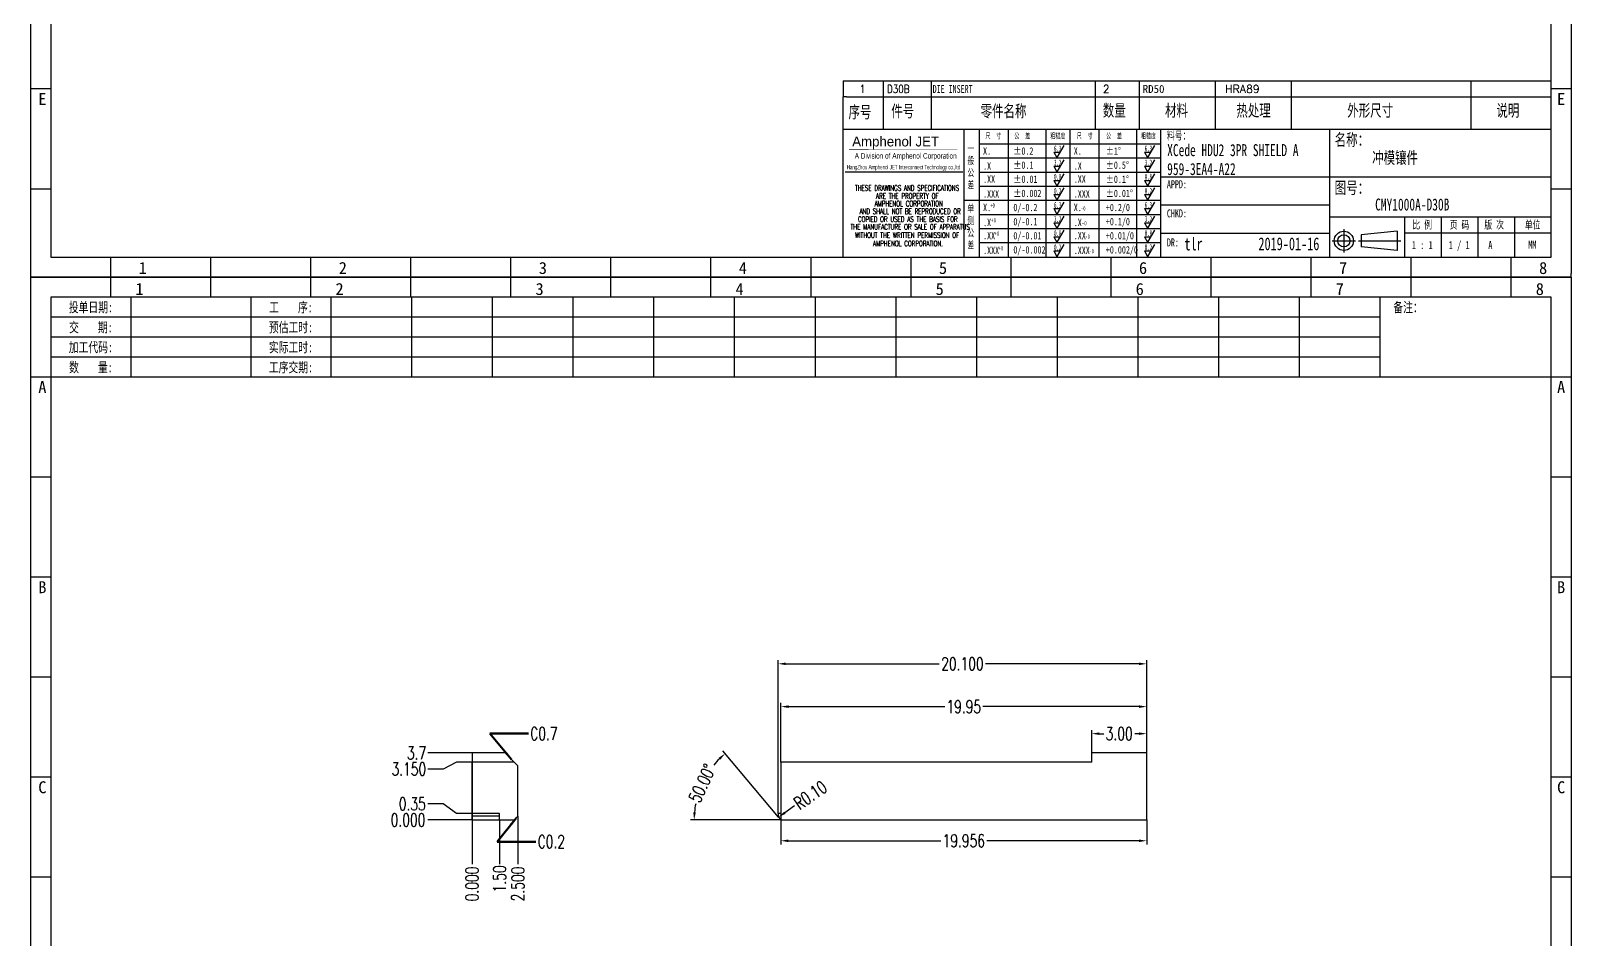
# Model space of a CAD drawing. Header units: millimetres. Extents: x -2852 to 5627, y -2271 to 1849.
# Drawn here: x -1594 to -1510, y -341.1 to -291.5 of the extents above; entities that cross this region are included whole.
import ezdxf
from ezdxf.enums import TextEntityAlignment as Align

# ---------------------------------------------------------------- set-up
doc = ezdxf.new("R2010")
doc.units = ezdxf.units.MM
doc.header["$PDSIZE"] = 3
for name, color, linetype in [('1', 7, 'Continuous'), ('41', 1, 'Continuous'), ('D03', 7, 'Continuous')]:
    doc.layers.add(name, color=color, linetype=linetype)
doc.styles.add('CH', font='仿宋_GB2312_0.ttf')
doc.styles.add('jet02', font='simplex.shx', dxfattribs={"width": 0.7})
doc.styles.add('SIMPLEX', font='SIMPLEX')
doc.styles.get("Standard").update_dxf_attribs({"font": '仿宋_GB2312_0.ttf', "width": 0.7})
doc.styles.add('TEXTSTYLE_1', font='TRIUMB.TTF')
doc.styles.add('TEXTSTYLE_2', font='TRIUM.TTF')
doc.styles.add('tk', font='', dxfattribs={"width": 0.7})
doc.styles.add('tk 2', font='仿宋_GB2312_0.ttf', dxfattribs={"width": 0.65})
doc.styles.add('tk 4', font='simplex.shx', dxfattribs={"width": 0.65, "bigfont": 'bigfont.shx'})
doc.styles.get('tk').set_extended_font_data('NSimSun')
doc.dimstyles.new('jet02', dxfattribs={"dimtxt": 3.5, "dimasz": 2.1, "dimexe": 1, "dimexo": 0, "dimgap": 0.5, "dimtad": 0, "dimtoh": 1, "dimdec": 3, "dimzin": 9, "dimdsep": 46, "dimtxsty": 'jet02', "dimcen": 0, "dimclrt": 256, "dimazin": 2, "dimtfac": 1, "dimtdec": 3, "dimtofl": 0, "dimtmove": 0, "dimatfit": 1, "dimfxl": 0, "dimarcsym": 0})

# ---------------------------------------------------------------- blocks, each defined once
blk = doc.blocks.new('A3-N')
at = {"layer": '1', "color": 1}
for p, q in [((0, 0), (0, 296.73)), ((0, 296.73), (420, 296.73)), ((21.82, 291.27), (21.82, 296.73)), ((49.09, 291.27), (49.09, 296.73)), ((76.36, 291.27), (76.36, 296.73)), ((103.64, 291.27), (103.64, 296.73)), ((103.64, 291.27), (103.64, 296.73)), ((103.64, 291.27), (103.64, 296.73)), ((130.91, 291.27), (130.91, 296.73)), ((158.18, 291.27), (158.18, 296.73)), ((185.45, 291.27), (185.45, 296.73)), ((212.73, 291.27), (212.73, 296.73)), ((240, 291.27), (240, 296.73)), ((267.27, 291.27), (267.27, 296.73)), ((294.55, 291.27), (294.55, 296.73)), ((321.82, 291.27), (321.82, 296.73)), ((349.09, 291.27), (349.09, 296.73)), ((376.36, 291.27), (376.36, 296.73)), ((403.64, 291.27), (403.64, 296.73)), ((420, 296.73), (420, 1)), ((5.45, 269.45), (0, 269.45)), ((420, 269.45), (414.55, 269.45)), ((5.45, 242.18), (0, 242.18)), ((420, 242.18), (414.55, 242.18)), ((5.45, 214.91), (0, 214.91)), ((420, 214.91), (414.55, 214.91)), ((5.45, 187.64), (0, 187.64)), ((420, 187.64), (414.55, 187.64)), ((5.45, 160.36), (0, 160.36)), ((420, 160.36), (414.55, 160.36)), ((5.45, 133.09), (0, 133.09)), ((420, 133.09), (414.55, 133.09)), ((5.45, 105.82), (0, 105.82)), ((420, 105.82), (414.55, 105.82)), ((5.45, 78.55), (0, 78.55)), ((420, 78.55), (414.55, 78.55)), ((5.45, 51.27), (0, 51.27)), ((420, 51.27), (414.55, 51.27)), ((222.45, 49.09), (221.45, 49.09)), ((221.45, 49.09), (221.45, 40.36)), ((222.45, 49.09), (414.55, 49.09)), ((232.36, 49.09), (232.36, 40.36)), ((245.45, 49.09), (245.45, 40.36)), ((290.18, 49.09), (290.18, 40.36)), ((302.18, 49.09), (302.18, 40.36)), ((322.91, 49.09), (322.91, 40.36)), ((343.64, 49.09), (343.64, 40.36)), ((392.73, 40.36), (392.73, 49.09)), ((258.55, 40.36), (258.55, 5.44)), ((266.45, 40.36), (266.45, 5.44)), ((276.78, 40.36), (276.78, 5.45)), ((291.18, 40.36), (291.18, 5.45)), ((301.51, 40.37), (301.51, 5.46)), ((308.01, 40.36), (308.01, 5.45)), ((354.09, 40.36), (354.09, 5.45)), ((308.01, 32.39), (258.55, 32.39)), ((308.01, 28.54), (258.55, 28.54)), ((414.55, 27.27), (308.01, 27.27)), ((5.45, 24), (0, 24)), ((308.01, 24.69), (258.55, 24.69)), ((420, 24), (414.55, 24)), ((308.01, 16.99), (258.55, 16.99)), ((354.09, 19.63), (308.01, 19.63)), ((308.01, 13.14), (258.55, 13.14)), ((414.55, 16.36), (354.09, 16.36)), ((374.55, 16.36), (374.55, 5.45)), ((384.55, 16.36), (384.55, 5.45)), ((394.55, 16.36), (394.55, 5.45)), ((404.55, 16.36), (404.55, 5.45)), ((308.01, 9.29), (258.55, 9.29)), ((308.01, 11.99), (354.09, 11.99)), ((372.51, 12.49), (362.69, 11.5)), ((362.69, 11.5), (362.69, 8.23)), ((372.51, 12.49), (372.51, 7.25)), ((414.55, 12), (374.55, 12)), ((21.82, 0), (21.82, 5.45)), ((49.09, 0), (49.09, 5.45)), ((76.36, 0), (76.36, 5.45)), ((103.64, 0), (103.64, 5.45)), ((130.91, 0), (130.91, 5.45)), ((158.18, 0), (158.18, 5.45)), ((185.45, 0), (185.45, 5.45)), ((212.73, 0), (212.73, 5.45)), ((240, 0), (240, 5.45)), ((267.27, 0), (267.27, 5.45)), ((294.55, 0), (294.55, 5.45)), ((321.82, 0), (321.82, 5.45)), ((349.09, 0), (349.09, 5.45)), ((372.51, 7.25), (362.69, 8.23)), ((376.36, 0), (376.36, 5.45)), ((403.64, 0), (403.64, 5.45)), ((1, 0), (0, 0)), ((420, 0), (1, 0)), ((420, 0), (420, 1))]:
    blk.add_line(p, q, dxfattribs=at)
at = {"layer": '1'}
for p, q in [((414.55, 278.18), (414.55, 284.73)), ((221.45, 40.36), (221.45, 5.45)), ((221.45, 40.36), (414.55, 40.36)), ((221.45, 40.36), (414.55, 40.36)), ((254.41, 40.36), (254.41, 5.45)), ((283.28, 40.36), (283.28, 5.45)), ((308.01, 36.24), (258.55, 36.24)), ((222.08, 28.67), (254.12, 28.67)), ((308.01, 20.84), (254.41, 20.84))]:
    blk.add_line(p, q, dxfattribs=at)
at = {"layer": '1', "color": 1, "ltscale": 0.05}
for p, q in [((278.93, 34.04), (279.79, 32.56)), ((278.93, 34.04), (280.65, 34.04)), ((281.68, 35.84), (279.79, 32.56)), ((303.66, 34.05), (304.52, 32.56)), ((303.66, 34.05), (305.38, 34.05)), ((306.41, 35.84), (304.52, 32.56)), ((278.93, 30.19), (279.79, 28.71)), ((278.93, 30.19), (280.65, 30.19)), ((281.68, 31.99), (279.79, 28.71)), ((303.66, 30.2), (305.38, 30.2)), ((303.66, 30.2), (304.52, 28.71)), ((306.41, 31.99), (304.52, 28.71)), ((278.93, 26.34), (279.79, 24.86)), ((278.93, 26.34), (280.65, 26.34)), ((281.68, 28.14), (279.79, 24.86)), ((303.66, 26.35), (304.52, 24.86)), ((303.66, 26.35), (305.38, 26.35)), ((306.41, 28.14), (304.52, 24.86)), ((278.93, 22.49), (280.65, 22.49)), ((278.93, 22.49), (279.79, 21.01)), ((281.68, 24.29), (279.79, 21.01)), ((303.66, 22.5), (305.38, 22.5)), ((303.66, 22.5), (304.52, 21.01)), ((306.41, 24.29), (304.52, 21.01)), ((278.93, 18.66), (279.79, 17.17)), ((278.93, 18.66), (280.65, 18.66)), ((281.68, 20.45), (279.79, 17.17)), ((303.66, 18.66), (304.52, 17.18)), ((303.66, 18.66), (305.38, 18.66)), ((306.41, 20.46), (304.52, 17.18)), ((278.93, 14.81), (280.65, 14.81)), ((278.93, 14.81), (279.79, 13.32)), ((281.68, 16.6), (279.79, 13.32)), ((281.68, 12.75), (279.79, 9.47)), ((303.66, 14.81), (305.38, 14.81)), ((303.66, 14.81), (304.52, 13.33)), ((306.41, 16.61), (304.52, 13.33)), ((306.41, 12.76), (304.52, 9.48)), ((278.93, 10.96), (279.79, 9.47)), ((278.93, 10.96), (280.65, 10.96)), ((281.68, 8.9), (279.79, 5.62)), ((303.66, 10.96), (304.52, 9.48)), ((303.66, 10.96), (305.38, 10.96)), ((306.41, 8.91), (304.52, 5.63)), ((278.93, 7.11), (279.79, 5.62)), ((278.93, 7.11), (280.65, 7.11)), ((303.66, 7.11), (305.38, 7.11)), ((303.66, 7.11), (304.52, 5.63))]:
    blk.add_line(p, q, dxfattribs=at)
at = {"layer": '1', "color": 1, "ltscale": 0.1}
for p, q in [((358.01, 13.02), (358.01, 6.71)), ((354.86, 9.87), (361.17, 9.87)), ((362.03, 9.87), (373.54, 9.87))]:
    blk.add_line(p, q, dxfattribs=at)
at = {"layer": '1'}
blk.add_lwpolyline([(221.45, 5.45), (414.55, 5.45), (414.55, 291.27), (5.45, 291.27), (5.45, 5.45), (414.55, 5.45)], dxfattribs=at)
at = {"layer": '1', "color": 7, "linetype": 'Continuous', "const_width": 0.123}
blk.add_lwpolyline([(223.11, 34.74), (252.6, 34.76)], dxfattribs=at)
at = {"layer": '1', "color": 1}
for radius in [2.62, 1.64]:
    blk.add_circle((358.01, 9.87), radius, dxfattribs=at)
at = {"layer": '41'}
for p, q in [((27.27, 291.27), (27.27, 269.45)), ((60, 291.27), (60, 269.45)), ((81.82, 291.27), (81.82, 269.45)), ((103.82, 291.27), (103.82, 269.45)), ((125.82, 291.27), (125.82, 269.45)), ((147.82, 291.27), (147.82, 269.45)), ((169.82, 291.27), (169.82, 269.45)), ((191.82, 291.27), (191.82, 269.45)), ((213.82, 291.27), (213.82, 269.45)), ((235.82, 291.27), (235.82, 269.45)), ((257.82, 291.27), (257.82, 269.45)), ((279.82, 291.27), (279.82, 269.45)), ((301.82, 291.27), (301.82, 269.45)), ((323.82, 291.27), (323.82, 269.45)), ((345.82, 291.27), (345.82, 269.45)), ((367.82, 291.27), (367.82, 269.45)), ((367.82, 285.82), (5.45, 285.82)), ((367.82, 280.36), (5.45, 280.36)), ((367.82, 274.91), (5.45, 274.91)), ((414.55, 269.45), (5.45, 269.45))]:
    blk.add_line(p, q, dxfattribs=at)
at = {"layer": '1', "color": 1}
for s, p in [('1', (29.64, 295.11)), ('2', (84.18, 295.11)), ('3', (138.73, 295.11)), ('4', (193.27, 295.11)), ('5', (247.82, 295.11)), ('6', (302.36, 295.11)), ('7', (356.91, 295.11)), ('8', (411.45, 295.11)), ('1', (30.53, 4.11)), ('2', (85.08, 4.11)), ('3', (139.62, 4.11)), ('4', (194.17, 4.11)), ('5', (248.72, 4.11)), ('6', (303.26, 4.11)), ('7', (357.81, 4.11)), ('8', (412.35, 4.11))]:
    blk.add_text(s, height=3.27, dxfattribs=at).set_placement(p, align=Align.TOP_CENTER)
at = {"layer": '1', "style": 'tk', "width": 0.7}
for s, p in [('投单日期:', (16.36, 288.55)), ('工    序:', (70.91, 288.55)), ('备注：', (375.51, 288.55)), ('交    期:', (16.36, 283.09)), ('预估工时:', (70.91, 283.09)), ('加工代码:', (16.36, 277.64)), ('实际工时:', (70.91, 277.64)), ('数    量:', (16.36, 272.18)), ('工序交期:', (70.91, 272.18))]:
    blk.add_text(s, height=2.727, dxfattribs=at).set_placement(p, align=Align.MIDDLE)
at = {"layer": '1', "color": 1}
for s, p in [('A', (2.04, 268.36)), ('B', (2.04, 213.82)), ('C', (2.04, 159.27)), ('D', (2.04, 104.73)), ('E', (2.04, 50.18))]:
    blk.add_text(s, height=3.27, dxfattribs=at).set_placement(p, align=Align.TOP_LEFT)
for s, p in [('A', (418.37, 268.36)), ('B', (418.37, 213.82)), ('C', (418.37, 159.27)), ('D', (418.37, 104.73)), ('E', (418.37, 50.18))]:
    blk.add_text(s, height=3.27, dxfattribs=at).set_placement(p, align=Align.TOP_RIGHT)
at = {"layer": '1', "color": 1, "style": 'tk 2', "width": 0.7}
for s, height, p in [('序号', 3.273, (222.96, 43.34)), ('件号', 3.273, (234.62, 43.61)), ('零件名称', 3.273, (258.97, 43.61)), ('数量', 3.273, (292.3, 43.78)), ('材料', 3.273, (309.27, 43.78)), ('热处理', 3.273, (328.71, 43.78)), ('外形尺寸', 3.273, (358.94, 43.78)), ('说明', 3.273, (399.61, 43.78)), ('料号：', 2.182, (309.77, 37.46)), ('名称：', 3.273, (355.52, 35.79)), ('图号：', 3.273, (355.52, 22.7)), ('比 例', 2.182, (376.69, 13.18)), ('页 码', 2.182, (386.85, 13.18)), ('版 次', 2.182, (396.31, 13.18)), ('单位', 2.182, (407.35, 13.18))]:
    blk.add_text(s, height=height, dxfattribs=at).set_placement(p)
at = {"layer": '1', "color": 7, "linetype": 'Continuous', "style": 'TEXTSTYLE_1'}
blk.add_text('Amphenol JET', height=2.7, dxfattribs=at).set_placement((223.96, 35.61))
at = {"layer": '1', "color": 7, "linetype": 'Continuous'}
for s, height, style, width, p in [('A Division of Amphenol Corporation', 1.5, 'TEXTSTYLE_2', 0.7, (224.64, 32.29)), ('HangZhou Amphenol JET Interconnect Technology co.,ltd ', 1.2, 'TEXTSTYLE_2', 0.6, (222.47, 29.36)), ('THESE DRAWINGS AND SPECIFICATIONS', 1.5, 'tk 4', 0.6, (224.73, 23.52)), ('ARE THE PROPERTY OF', 1.5, 'tk 4', 0.6, (230.45, 21.35)), ('AND SHALL NOT BE REPRODUCED OR', 1.5, 'tk 4', 0.6, (225.95, 17.17)), ('AMPHENOL CORPORATION', 1.5, 'tk 4', 0.6, (230.04, 19.27)), ('THE MANUFACTURE OR SALE OF APPARATUS', 1.5, 'tk 4', 0.6, (223.5, 12.92)), ('COPIED OR USED AS THE BASIS FOR', 1.5, 'tk 4', 0.6, (225.54, 15.02)), ('WITHOUT THE WRITTEN PERMISSION OF', 1.5, 'tk 4', 0.6, (224.73, 10.67)), ('AMPHENOL CORPORATION.', 1.5, 'tk 4', 0.6, (229.63, 8.4))]:
    blk.add_text(s, height=height, dxfattribs=dict(at, style=style, width=width)).set_placement(p)
at = {"layer": '1', "color": 1, "style": 'tk 2', "width": 0.7}
for s, p in [('X.', (259.64, 34.37)), ('%%P0.2', (267.9, 34.37)), ('X.', (284.37, 34.37)), ('%%P1%%D', (293.12, 34.37)), ('.X', (259.64, 30.28)), ('%%P0.1', (267.9, 30.52)), ('.X', (284.37, 30.28)), ('%%P0.5%%D', (293.12, 30.52)), ('.XX', (259.64, 26.71)), ('%%P0.01', (267.9, 26.67)), ('.XX', (284.37, 26.71)), ('%%P0.1%%D', (293.12, 26.67)), ('.XXX', (259.64, 22.68)), ('%%P0.002', (267.9, 22.82)), ('.XXX', (284.37, 22.68)), ('%%P0.01%%D', (293.12, 22.82)), ('X.', (259.64, 18.97)), ('0/-0.2', (267.9, 18.97)), ('X.', (284.37, 18.97)), ('+0.2/0', (293.12, 18.97)), ('.X', (259.64, 14.88)), ('0/-0.1', (267.9, 15.12)), ('.X', (284.37, 14.88)), ('+0.1/0', (293.12, 15.12)), ('.XX', (259.64, 11.31)), ('0/-0.01', (267.9, 11.27)), ('0/-0.002', (267.9, 7.42)), ('.XX', (284.37, 11.31)), ('+0.01/0', (293.12, 11.27)), ('+0.002/0', (293.12, 7.42)), ('.XXX', (259.64, 7.28)), ('.XXX', (284.37, 7.28))]:
    blk.add_text(s, height=2, dxfattribs=at).set_placement(p, align=Align.MIDDLE_LEFT)
at = {"layer": '1', "color": 1, "ltscale": 0.05, "style": 'tk 2', "width": 0.5}
for s, p in [('6.3', (279.01, 34.26)), ('6.3', (303.74, 34.27)), ('3.2', (279.01, 30.41)), ('3.2', (303.74, 30.42)), ('0.8', (279.01, 26.56)), ('0.8', (303.74, 26.57)), ('0.2', (279.01, 22.71)), ('0.2', (303.74, 22.72)), ('6.3', (279.01, 18.87)), ('6.3', (303.74, 18.88)), ('3.2', (279.01, 15.02)), ('0.8', (279.01, 11.17)), ('3.2', (303.74, 15.03)), ('0.8', (303.74, 11.18)), ('0.2', (279.01, 7.32)), ('0.2', (303.74, 7.33))]:
    blk.add_text(s, height=1.6, dxfattribs=at).set_placement(p)
at = {"layer": '1', "style": 'tk 2', "width": 0.7}
for s, p in [('APPD:', (309.77, 24.21)), ('CHKD:', (309.77, 16.27)), ('DR:', (309.77, 8.35))]:
    blk.add_text(s, height=2.182, dxfattribs=at).set_placement(p)
at = {"layer": '1', "color": 7, "style": 'tk 2', "width": 0.7}
blk.add_text('MM', height=2.182, dxfattribs=at).set_placement((408.31, 7.75))
at = {"layer": '1', "color": 1, "ltscale": 0.05, "char_height": 1.5, "width": 6.3627, "attachment_point": 1, "style": 'tk 2'}
for s, insert in [('尺  寸', (260.31, 39.25)), ('公  差', (268.17, 39.25)), ('粗糙度', (277.98, 39.25)), ('尺  寸', (285.2, 39.25)), ('公  差', (293.18, 39.25)), ('粗糙度', (302.71, 39.26))]:
    blk.add_mtext(s, dxfattribs=dict(at, insert=insert))
at = {"layer": '1', "ltscale": 0.05, "char_height": 2, "width": 2.5195, "attachment_point": 1, "style": 'tk 2'}
for s, insert in [('一般公差', (255.39, 36.11)), ('单侧公差', (255.39, 19.71))]:
    blk.add_mtext(s, dxfattribs=dict(at, insert=insert))
at = {"layer": '1', "color": 1, "ltscale": 0.05, "char_height": 1.2, "width": 5.1396, "attachment_point": 1, "line_spacing_factor": 0.8, "style": 'tk 2'}
for s, insert in [('+0', (261.58, 20.13)), ('-0', (286.31, 19.33)), ('+0', (261.88, 16.09)), ('-0', (286.61, 15.29)), ('+0', (262.79, 12.45)), ('+0', (263.87, 8.44)), ('-0', (287.51, 11.65)), ('-0', (288.59, 7.64))]:
    blk.add_mtext(s, dxfattribs=dict(at, insert=insert))
at = {"layer": '1', "style": 'tk 2', "width": 0.7}
for tag, p in [('PATR-NO1', (309.84, 32.96)), ('TITLE', (365.74, 30.9)), ('PATR-NO2', (309.84, 27.81)), ('DWG-NO:', (366.54, 18.14))]:
    blk.add_attdef(tag, p, '', height=3.27, dxfattribs=at)
at = {"layer": '1', "color": 1, "style": 'tk 2', "width": 0.7}
for tag, p in [('DRAW', (314.55, 7.27)), ('DATE', (334.72, 7.32))]:
    blk.add_attdef(tag, p, '', height=3.49, dxfattribs=at)
at = {"layer": '1', "style": 'tk 2', "width": 0.7}
for tag, p in [('SCALE', (376.55, 8.73)), ('SHEET', (386.6, 8.72)), ('REV', (397.38, 8.73))]:
    blk.add_attdef(tag, text='', height=2.18, dxfattribs=at).set_placement(p, align=Align.MIDDLE_LEFT)
blk = doc.blocks.new('FB3')
at = {"layer": '1', "color": 1}
for p, q in [((0, 4.36), (193.09, 4.36)), ((0, 4.36), (0, 0)), ((10.91, 4.36), (10.91, 0)), ((24, 4.36), (24, 0)), ((68.73, 4.36), (68.73, 0)), ((80.73, 4.36), (80.73, 0)), ((101.45, 4.36), (101.45, 0)), ((122.18, 4.36), (122.18, 0)), ((171.27, 0), (171.27, 4.36))]:
    blk.add_line(p, q, dxfattribs=at)
at = {"layer": '1'}
for tag, style, p in [('ITEM', 'SIMPLEX', (4.36, 2.18)), ('PARTNO', 'SIMPLEX', (12, 2.18)), ('QTY', 'SIMPLEX', (74.18, 2.18)), ('MATL', 'CH', (81.72, 2.18)), ('FINISH', 'SIMPLEX', (104.17, 2.18)), ('SPEC', 'SIMPLEX', (130.91, 2.18)), ('REMARK', 'SIMPLEX', (174.06, 2.18))]:
    blk.add_attdef(tag, text='', height=2.18, dxfattribs=dict(at, style=style)).set_placement(p, align=Align.MIDDLE_LEFT)
at = {"layer": '1', "style": 'tk', "width": 0.7}
blk.add_attdef('DIE', text='', height=2.18, dxfattribs=at).set_placement((24.43, 2.18), align=Align.MIDDLE_LEFT)
blk = doc.blocks.new('*D1554')
at = {"layer": '41', "ltscale": 0.05}
blk.add_line((-654.687, -2786.978), (-657.099, -2786.978), dxfattribs=at)
at = {"layer": 'Defpoints', "color": 0, "ltscale": 0.05}
for p in [(-657.099, -2786.978), (-654.687, -2786.978), (-654.687, -2786.978)]:
    blk.add_point(p, dxfattribs=at)
at = {"layer": '41', "ltscale": 0.05, "insert": (-658.179, -2786.978), "char_height": 0.7, "attachment_point": 5, "style": 'jet02'}
blk.add_mtext('0.000', dxfattribs=at)
blk = doc.blocks.new('*D1555')
at = {"layer": '41', "ltscale": 0.05}
for p, q in [((-656.259, -2786.103), (-657.099, -2786.103)), ((-655.527, -2786.628), (-656.259, -2786.103)), ((-654.687, -2786.628), (-655.527, -2786.628))]:
    blk.add_line(p, q, dxfattribs=at)
at = {"layer": 'Defpoints', "color": 0, "ltscale": 0.05}
for p in [(-657.099, -2786.103), (-654.687, -2786.628), (-654.687, -2786.978)]:
    blk.add_point(p, dxfattribs=at)
at = {"layer": '41', "ltscale": 0.05, "insert": (-657.946, -2786.103), "char_height": 0.7, "attachment_point": 5, "style": 'jet02'}
blk.add_mtext('0.35', dxfattribs=at)
blk = doc.blocks.new('*D1556')
at = {"layer": '41', "ltscale": 0.05}
for p, q in [((-656.259, -2784.203), (-657.099, -2784.203)), ((-655.527, -2783.828), (-656.259, -2784.203)), ((-654.687, -2783.828), (-655.527, -2783.828))]:
    blk.add_line(p, q, dxfattribs=at)
at = {"layer": 'Defpoints', "color": 0, "ltscale": 0.05}
for p in [(-657.099, -2784.203), (-654.687, -2783.828), (-654.687, -2786.978)]:
    blk.add_point(p, dxfattribs=at)
at = {"layer": '41', "ltscale": 0.05, "insert": (-658.133, -2784.203), "char_height": 0.7, "attachment_point": 5, "style": 'jet02'}
blk.add_mtext('3.150', dxfattribs=at)
blk = doc.blocks.new('*D1557')
at = {"layer": '41', "ltscale": 0.05}
blk.add_line((-654.687, -2783.328), (-657.099, -2783.328), dxfattribs=at)
at = {"layer": 'Defpoints', "color": 0, "ltscale": 0.05}
for p in [(-657.099, -2783.328), (-654.687, -2783.328), (-654.687, -2786.978)]:
    blk.add_point(p, dxfattribs=at)
at = {"layer": '41', "ltscale": 0.05, "insert": (-657.713, -2783.328), "char_height": 0.7, "attachment_point": 5, "style": 'jet02'}
blk.add_mtext('3.7', dxfattribs=at)
blk = doc.blocks.new('*D1558')
at = {"layer": '41', "ltscale": 0.05}
blk.add_line((-654.687, -2786.978), (-654.687, -2789.391), dxfattribs=at)
at = {"layer": 'Defpoints', "color": 0, "ltscale": 0.05}
for p in [(-654.687, -2786.978), (-654.687, -2786.978), (-654.687, -2789.391)]:
    blk.add_point(p, dxfattribs=at)
at = {"layer": '41', "ltscale": 0.05, "insert": (-654.687, -2790.471), "char_height": 0.7, "attachment_point": 5, "rotation": 90, "style": 'jet02'}
blk.add_mtext('0.000', dxfattribs=at)
blk = doc.blocks.new('*D1559')
at = {"layer": '41', "ltscale": 0.05}
blk.add_line((-653.187, -2786.978), (-653.187, -2789.391), dxfattribs=at)
at = {"layer": 'Defpoints', "color": 0, "ltscale": 0.05}
for p in [(-654.687, -2786.978), (-653.187, -2786.978), (-653.187, -2789.391)]:
    blk.add_point(p, dxfattribs=at)
at = {"layer": '41', "ltscale": 0.05, "insert": (-653.187, -2790.191), "char_height": 0.7, "attachment_point": 5, "rotation": 90, "style": 'jet02'}
blk.add_mtext('1.50', dxfattribs=at)
blk = doc.blocks.new('*D1560')
at = {"layer": '41', "ltscale": 0.05}
blk.add_line((-652.187, -2786.778), (-652.187, -2789.391), dxfattribs=at)
at = {"layer": 'Defpoints', "color": 0, "ltscale": 0.05}
for p in [(-654.687, -2786.978), (-652.187, -2786.778), (-652.187, -2789.391)]:
    blk.add_point(p, dxfattribs=at)
at = {"layer": '41', "ltscale": 0.05, "insert": (-652.187, -2790.471), "char_height": 0.7, "attachment_point": 5, "rotation": 90, "style": 'jet02'}
blk.add_mtext('2.500', dxfattribs=at)
blk = doc.blocks.new('*D1561')
at = {"layer": '41', "ltscale": 0.05}
for p, q in [((-620.897, -2783.328), (-620.897, -2782.075)), ((-617.897, -2783.328), (-617.897, -2782.075)), ((-620.477, -2782.275), (-620.243, -2782.275)), ((-618.317, -2782.275), (-618.55, -2782.275))]:
    blk.add_line(p, q, dxfattribs=at)
for points in [[(-620.477, -2782.205), (-620.477, -2782.345), (-620.897, -2782.275)], [(-618.317, -2782.205), (-618.317, -2782.345), (-617.897, -2782.275)]]:
    blk.add_solid(points, dxfattribs=at)
at = {"layer": 'Defpoints', "color": 0, "ltscale": 0.05}
for p in [(-620.897, -2782.275), (-620.897, -2783.328), (-617.897, -2783.328)]:
    blk.add_point(p, dxfattribs=at)
at = {"layer": '41', "ltscale": 0.05, "insert": (-619.397, -2782.275), "char_height": 0.7, "attachment_point": 5, "style": 'jet02'}
blk.add_mtext('3.00', dxfattribs=at)
blk = doc.blocks.new('*D1562')
at = {"layer": '41', "ltscale": 0.05}
for p, q in [((-637.847, -2783.828), (-637.847, -2780.601)), ((-637.427, -2780.801), (-628.905, -2780.801)), ((-618.317, -2780.801), (-626.838, -2780.801)), ((-617.897, -2783.328), (-617.897, -2780.601))]:
    blk.add_line(p, q, dxfattribs=at)
for points in [[(-637.427, -2780.731), (-637.427, -2780.871), (-637.847, -2780.801)], [(-618.317, -2780.731), (-618.317, -2780.871), (-617.897, -2780.801)]]:
    blk.add_solid(points, dxfattribs=at)
at = {"layer": 'Defpoints', "color": 0, "ltscale": 0.05}
for p in [(-637.847, -2780.801), (-617.897, -2783.328), (-637.847, -2783.828)]:
    blk.add_point(p, dxfattribs=at)
at = {"layer": '41', "ltscale": 0.05, "insert": (-627.872, -2780.801), "char_height": 0.7, "attachment_point": 5, "style": 'jet02'}
blk.add_mtext('19.95', dxfattribs=at)
blk = doc.blocks.new('*D1563')
at = {"layer": '41', "ltscale": 0.05}
for p, q in [((-637.997, -2786.628), (-637.997, -2778.266)), ((-637.577, -2778.466), (-629.213, -2778.466)), ((-618.317, -2778.466), (-626.68, -2778.466)), ((-617.897, -2783.328), (-617.897, -2778.266))]:
    blk.add_line(p, q, dxfattribs=at)
for points in [[(-637.577, -2778.396), (-637.577, -2778.536), (-637.997, -2778.466)], [(-618.317, -2778.396), (-618.317, -2778.536), (-617.897, -2778.466)]]:
    blk.add_solid(points, dxfattribs=at)
at = {"layer": 'Defpoints', "color": 0, "ltscale": 0.05}
for p in [(-637.997, -2778.466), (-617.897, -2783.328), (-637.997, -2786.628)]:
    blk.add_point(p, dxfattribs=at)
at = {"layer": '41', "ltscale": 0.05, "insert": (-627.947, -2778.466), "char_height": 0.7, "attachment_point": 5, "style": 'jet02'}
blk.add_mtext('20.100', dxfattribs=at)
blk = doc.blocks.new('*D1564')
at = {"layer": '41', "ltscale": 0.05}
for p, q in [((-637.852, -2786.978), (-637.852, -2788.315)), ((-617.897, -2786.978), (-617.897, -2788.315)), ((-637.432, -2788.115), (-629.129, -2788.115)), ((-618.317, -2788.115), (-626.619, -2788.115))]:
    blk.add_line(p, q, dxfattribs=at)
for points in [[(-637.432, -2788.045), (-637.432, -2788.185), (-637.852, -2788.115)], [(-618.317, -2788.045), (-618.317, -2788.185), (-617.897, -2788.115)]]:
    blk.add_solid(points, dxfattribs=at)
at = {"layer": 'Defpoints', "color": 0, "ltscale": 0.05}
for p in [(-637.852, -2786.978), (-617.897, -2786.978), (-617.897, -2788.115)]:
    blk.add_point(p, dxfattribs=at)
at = {"layer": '41', "ltscale": 0.05, "insert": (-627.874, -2788.115), "char_height": 0.7, "attachment_point": 5, "style": 'jet02'}
blk.add_mtext('19.956', dxfattribs=at)
blk = doc.blocks.new('*D1565')
at = {"layer": '41', "ltscale": 0.05}
for p, q in [((-637.973, -2786.834), (-641.016, -2783.207)), ((-637.852, -2786.978), (-642.775, -2786.978))]:
    blk.add_line(p, q, dxfattribs=at)
for start, end in [(135.09718, 140.76035), (169.23965, 174.90282)]:
    blk.add_arc((-637.852, -2786.978), 4.723, start, end, dxfattribs=at)
for points in [[(-641.245, -2783.593), (-641.15, -2783.696), (-640.888, -2783.36)], [(-642.486, -2786.562), (-642.626, -2786.556), (-642.575, -2786.978)]]:
    blk.add_solid(points, dxfattribs=at)
at = {"layer": 'Defpoints', "color": 0, "ltscale": 0.05}
for p in [(-641.798, -2784.383), (-637.973, -2786.834), (-637.852, -2786.978), (-637.852, -2786.978), (-617.897, -2786.978)]:
    blk.add_point(p, dxfattribs=at)
at = {"layer": '41', "ltscale": 0.05, "insert": (-642.132, -2784.982), "char_height": 0.7, "attachment_point": 5, "rotation": 65, "style": 'jet02'}
blk.add_mtext('50.00°', dxfattribs=at)
blk = doc.blocks.new('*D1566')
at = {"layer": '41', "ltscale": 0.05}
blk.add_line((-637.095, -2786.217), (-637.633, -2786.588), dxfattribs=at)
blk.add_solid([(-637.673, -2786.53), (-637.593, -2786.646), (-637.979, -2786.827)], dxfattribs=at)
at = {"layer": 'Defpoints', "color": 0, "ltscale": 0.05}
for p in [(-637.979, -2786.827), (-637.897, -2786.77)]:
    blk.add_point(p, dxfattribs=at)
at = {"layer": '41', "ltscale": 0.05, "insert": (-636.235, -2785.624), "char_height": 0.7, "attachment_point": 5, "rotation": 34.59253, "style": 'jet02'}
blk.add_mtext('R0.10', dxfattribs=at)

msp = doc.modelspace()

# ---------------------------------------------------------------- linework, layer by layer
at = {"layer": '1', "ltscale": 0.05}
msp.add_line((-1568.3943, -334.3399), (-1569.8943, -334.3399), dxfattribs=at)
at = {"layer": 'D03', "ltscale": 0.05}
for p, q in [((-1533.1043, -330.8984), (-1536.1043, -330.8984)), ((-1536.1043, -331.3984), (-1536.1043, -330.8984)), ((-1533.1043, -334.5484), (-1533.1043, -330.8984)), ((-1569.8943, -334.5484), (-1569.8943, -331.3984)), ((-1567.3943, -334.3484), (-1567.3943, -331.5984)), ((-1536.1043, -331.3984), (-1553.0543, -331.3984)), ((-1553.0543, -331.3984), (-1553.0543, -334.5484)), ((-1568.3943, -334.1984), (-1569.8943, -334.1984)), ((-1568.3943, -334.5484), (-1568.3943, -334.1984)), ((-1553.0543, -334.1984), (-1553.2043, -334.1984)), ((-1553.2043, -334.1984), (-1553.2043, -334.3399)), ((-1569.8943, -334.5484), (-1567.5943, -334.5484)), ((-1567.5943, -334.5484), (-1567.3943, -334.3484)), ((-1553.1809, -334.4042), (-1553.0599, -334.5484)), ((-1553.0599, -334.5484), (-1533.1043, -334.5484))]:
    msp.add_line(p, q, dxfattribs=at)
for points in [[(-1567.3943, -331.5984), (-1568.0943, -330.8984), (-1569.8943, -330.8984), (-1569.8943, -334.5484)], [(-1567.5943, -331.3984), (-1569.8943, -331.3984)]]:
    msp.add_lwpolyline(points, dxfattribs=at)
msp.add_arc((-1553.1043, -334.3399), 0.1, 180, 220, dxfattribs=at)

# ---------------------------------------------------------------- block references
at = {"layer": '1', "ltscale": 0.05, "xscale": 0.2000000000000455, "yscale": 0.2000000000000455, "zscale": 0.2000000000000455}
for p, values in [((-1593.9569, -304.949), {'DWG-NO:': 'CMY1000A-D30B', 'TITLE': '冲模镶件', 'REV': 'A', 'SHEET': '1 / 1', 'DRAW': 'tlr', 'DATE': '2019-01-16', 'PATR-NO1': 'XCede HDU2 3PR SHIELD A', 'PATR-NO2': '959-3EA4-A22', 'SCALE': '1 : 1'}), ((-1593.9569, -364.2944), {'DWG-NO:': 'CMY1000A-D30C', 'TITLE': '冲模镶件', 'REV': 'A', 'SHEET': '1 / 1', 'DRAW': 'tlr', 'DATE': '2019-01-16', 'PATR-NO1': 'XCede HDU2 3PR SHIELD A', 'PATR-NO2': '959-3EA4-A22', 'SCALE': '1 : 1'})]:
    msp.add_blockref('A3-N', p, dxfattribs=at).add_auto_attribs(values)
at = {"layer": '1', "ltscale": 0.05}
ref = msp.add_blockref('FB3', (-1549.666, -295.1308), dxfattribs=dict(at, xscale=0.2000000000000455, yscale=0.2000000000000455, zscale=0.2000000000000455))
ref.add_attrib('PARTNO', 'D30B', dxfattribs={"height": 0.43636, "style": 'SIMPLEX', "width": 0.8}).set_placement((-1547.266, -294.6944), align=Align.MIDDLE_LEFT)
ref.add_attrib('ITEM', '1', dxfattribs={"height": 0.4364, "style": 'SIMPLEX'}).set_placement((-1548.7933, -294.6944), align=Align.MIDDLE_LEFT)
ref.add_attrib('DIE', 'DIE INSERT', dxfattribs={"height": 0.43636, "style": 'tk', "width": 0.7}).set_placement((-1544.78, -294.6944), align=Align.MIDDLE_LEFT)
ref.add_attrib('QTY', '2', dxfattribs={"height": 0.4364, "style": 'SIMPLEX'}).set_placement((-1535.5061, -294.6944), align=Align.MIDDLE_LEFT)
ref.add_attrib('MATL', 'RD50', dxfattribs={"height": 0.43636, "style": 'CH'}).set_placement((-1533.3228, -294.6944), align=Align.MIDDLE_LEFT)
ref.add_attrib('FINISH', 'HRA89', dxfattribs={"height": 0.43636, "style": 'SIMPLEX'}).set_placement((-1528.8315, -294.6944), align=Align.MIDDLE_LEFT)

# ---------------------------------------------------------------- texts
at = {"layer": '41', "ltscale": 0.05, "char_height": 0.7, "attachment_point": 4, "style": 'jet02'}
for s, insert in [('C0.7', (-1566.7242, -329.8428)), ('C0.2', (-1566.3165, -335.7371))]:
    msp.add_mtext(s, dxfattribs=dict(at, insert=insert))

# ---------------------------------------------------------------- dimensions: what is measured, and where the dimension line sits
at = {"layer": '41', "ltscale": 0.05}
for base, p1, p2, override, picture, middle in [((-1553.2043, -326.0359), (-1533.1043, -330.8984), (-1553.2043, -334.1984), {"dimscale": 0.2, "dimtoh": 0, "dimzin": 1, "dimclrd": 256, "dimclre": 256, "dimadec": 3, "dimazin": 0, "dimatfit": 3, "dimlwd": 65535, "dimlwe": 65535}, '*D1563', (-1543.1543, -326.0359)), ((-1553.0543, -328.3711), (-1533.1043, -330.8984), (-1553.0543, -331.3984), {"dimscale": 0.2, "dimtoh": 0, "dimdec": 2, "dimzin": 1, "dimclrd": 256, "dimclre": 256, "dimazin": 0, "dimatfit": 3, "dimlwd": 65535, "dimlwe": 65535}, '*D1562', (-1543.0793, -328.3711)), ((-1536.1043, -329.8454), (-1533.1043, -330.8984), (-1536.1043, -330.8984), {"dimscale": 0.2, "dimtoh": 0, "dimdec": 2, "dimzin": 1, "dimclrd": 256, "dimclre": 256, "dimazin": 0, "dimatfit": 3, "dimlwd": 65535, "dimlwe": 65535}, '*D1561', (-1534.6043, -329.8454)), ((-1533.1043, -335.685), (-1553.0599, -334.5484), (-1533.1043, -334.5484), {"dimscale": 0.2, "dimtoh": 0, "dimzin": 1, "dimclrd": 256, "dimclre": 256, "dimadec": 3, "dimazin": 0, "dimatfit": 3, "dimlwd": 65535, "dimlwe": 65535}, '*D1564', (-1543.0821, -335.685))]:
    dim = msp.add_linear_dim(base=base, p1=p1, p2=p2, dimstyle='jet02', override=override, dxfattribs=at)
    dim.commit()
    dim.dimension.update_dxf_attribs({"geometry": picture, "text_midpoint": middle, "insert": (-915.2077, 2452.4298)})
for feature_location, offset, dtype, origin, override, picture, middle, set_off in [((-1569.8942877888, -330.8984295538), (-2.4126983153, 0), 0, (-1569.8942877888, -334.5484295538), {"dimscale": 0.2, "dimtoh": 0, "dimdec": 1, "dimzin": 1, "dimclrd": 256, "dimclre": 256, "dimadec": 1, "dimazin": 0, "dimatfit": 3, "dimlwd": 65535, "dimlwe": 65535}, '*D1557', (-1572.9203194374, -330.8984295538), (-915.2077048823, 2452.4298167741)), ((-1569.8943, -331.3984), (-2.4127, -0.375), 0, (-1569.8943, -334.5484), {"dimscale": 0.2, "dimtoh": 0, "dimzin": 1, "dimclrd": 256, "dimclre": 256, "dimadec": 3, "dimazin": 0, "dimatfit": 3, "dimlwd": 65535, "dimlwe": 65535}, '*D1556', (-1573.3403, -331.7734), (-915.2077, 2452.4298)), ((-1569.8943, -334.1984), (-2.4127, 0.525), 0, (-1569.8943, -334.5484), {"dimscale": 0.2, "dimtoh": 0, "dimdec": 2, "dimzin": 1, "dimclrd": 256, "dimclre": 256, "dimazin": 0, "dimatfit": 3, "dimlwd": 65535, "dimlwe": 65535}, '*D1555', (-1573.1537, -333.6734), (-915.2077, 2452.4298)), ((-1569.8942877888, -334.5484295538), (-2.4126983153, 0), 0, (-1569.8942877888, -334.5484295538), {"dimscale": 0.2, "dimtoh": 0, "dimzin": 1, "dimclrd": 256, "dimclre": 256, "dimadec": 3, "dimazin": 0, "dimatfit": 3, "dimlwd": 65535, "dimlwe": 65535}, '*D1554', (-1573.3869861041, -334.5484295538), (-915.2077048823, 2452.4298167741)), ((-1569.8942877888, -334.5484295538), (0, -2.4126983153), 1, (-1569.8942877888, -334.5484295538), {"dimscale": 0.2, "dimtoh": 0, "dimzin": 1, "dimclrd": 256, "dimclre": 256, "dimadec": 3, "dimazin": 0, "dimatfit": 3, "dimlwd": 65535, "dimlwe": 65535}, '*D1558', (-1569.8942877888, -338.0411278691), (-915.2077048823, 2452.4298167741)), ((-1567.3943, -334.3484), (0, -2.6127), 1, (-1569.8943, -334.5484), {"dimscale": 0.2, "dimtoh": 0, "dimzin": 1, "dimclrd": 256, "dimclre": 256, "dimadec": 3, "dimazin": 0, "dimatfit": 3, "dimlwd": 65535, "dimlwe": 65535}, '*D1560', (-1567.3943, -338.0411), (-915.2077, 2452.4298)), ((-1568.3943, -334.5484), (0, -2.4127), 1, (-1569.8943, -334.5484), {"dimscale": 0.2, "dimtoh": 0, "dimdec": 2, "dimzin": 1, "dimclrd": 256, "dimclre": 256, "dimazin": 0, "dimatfit": 3, "dimlwd": 65535, "dimlwe": 65535}, '*D1559', (-1568.3943, -337.7611), (-915.2077, 2452.4298))]:
    dim = msp.add_ordinate_dim(feature_location=feature_location, offset=offset, dtype=dtype, origin=origin, dimstyle='jet02', override=override, dxfattribs=at)
    dim.commit()
    dim.dimension.update_dxf_attribs({"geometry": picture, "text_midpoint": middle, "insert": set_off})
dim = msp.add_angular_dim_2l(base=(-1557.0056, -331.9533), line1=((-1553.0599, -334.5484), (-1533.1043, -334.5484)), line2=((-1553.1809, -334.4042), (-1553.0599, -334.5484)), dimstyle='jet02', override={"dimscale": 0.2, "dimtoh": 0, "dimdec": 2, "dimzin": 1, "dimclrd": 256, "dimclre": 256, "dimazin": 0, "dimatfit": 3, "dimlwd": 65535, "dimlwe": 65535}, dxfattribs=at)
dim.commit()
dim.dimension.update_dxf_attribs({"geometry": '*D1565', "text_midpoint": (-1557.34, -332.5526), "insert": (-915.2077, 2452.4298)})
dim = msp.add_radius_dim(center=(-1553.1043, -334.3399), mpoint=(-1553.1866, -334.3967), dimstyle='jet02', override={"dimscale": 0.2, "dimtoh": 0, "dimdec": 2, "dimzin": 1, "dimclrd": 256, "dimclre": 256, "dimazin": 0, "dimatfit": 3, "dimlwd": 65535, "dimlwe": 65535}, dxfattribs=at)
dim.commit()
dim.dimension.update_dxf_attribs({"geometry": '*D1566', "text_midpoint": (-1551.4428, -333.194), "dimtype": 132, "insert": (-915.2077, 2452.4298)})

# ---------------------------------------------------------------- leaders
at = {"layer": '41', "ltscale": 0.05, "annotation_type": 0, "has_hookline": 1, "hookline_direction": 0, "text_width": 1.5167}
for points in [[(-1567.7443, -331.2484), (-1568.9242, -329.8428), (-1566.8242, -329.8428)], [(-1567.4943, -334.4484), (-1568.5165, -335.7371), (-1566.4165, -335.7371)]]:
    msp.add_leader(points, dimstyle='jet02', override={"dimscale": 0.2, "dimtoh": 0, "dimdec": 1, "dimzin": 1, "dimclrd": 256, "dimclre": 256, "dimadec": 1, "dimazin": 0, "dimatfit": 3, "dimlwd": 65535, "dimlwe": 65535}, dxfattribs=at)

doc.saveas('drawing.dxf')
